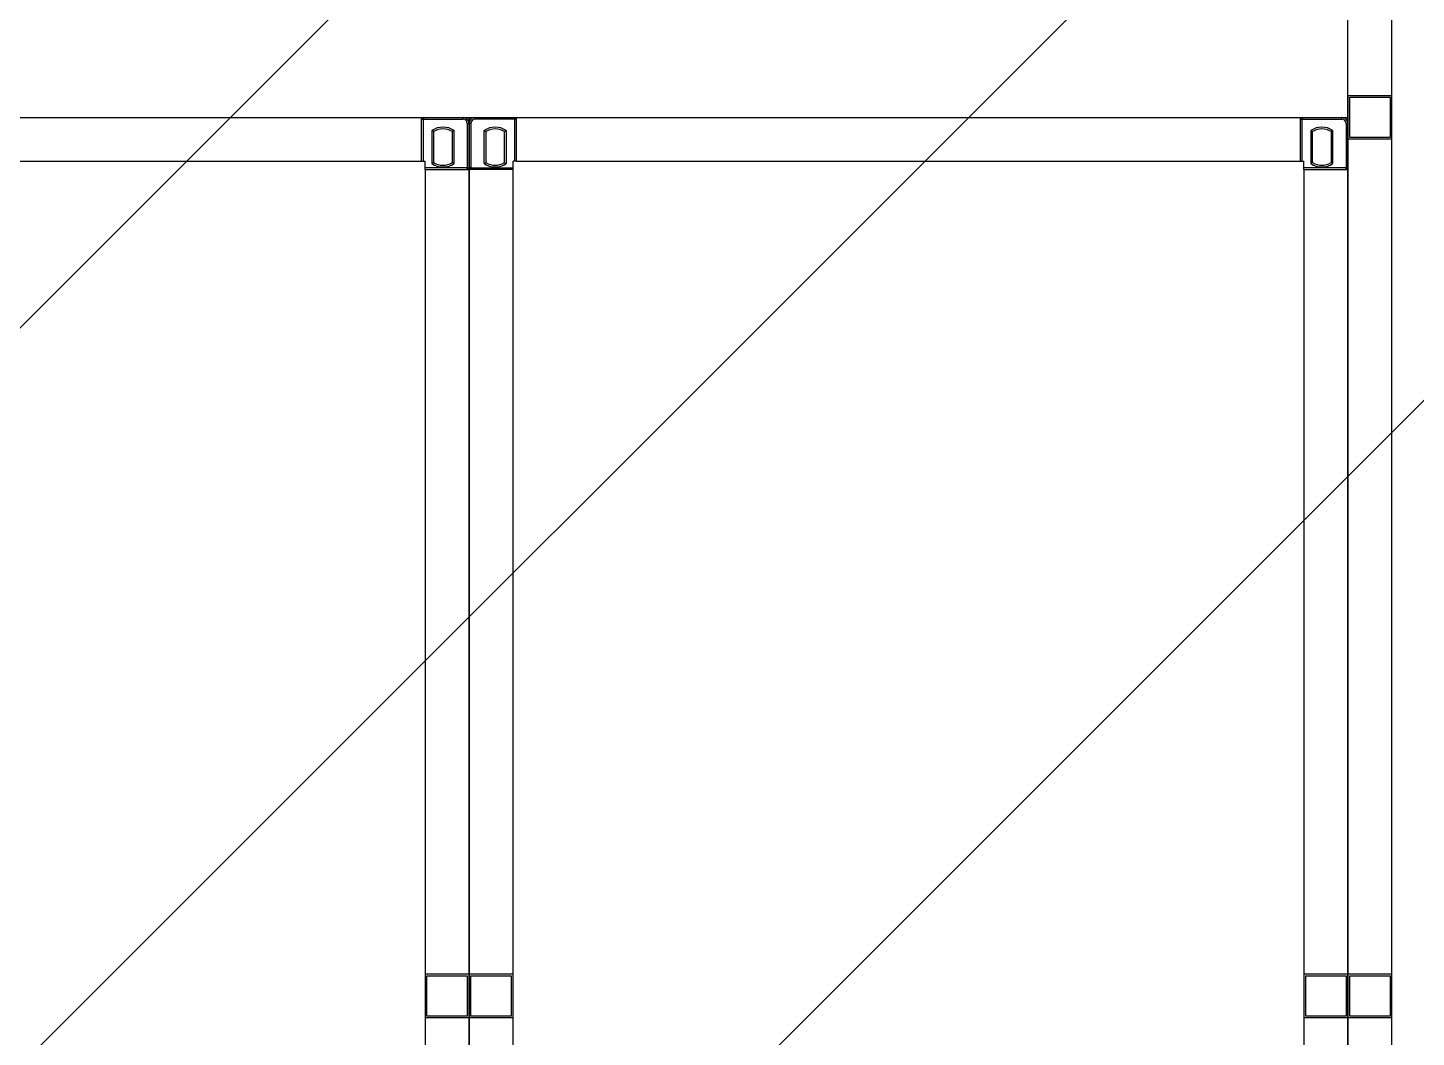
# Model space of a CAD drawing. Header units: millimetres. Extents: x 4133871 to 4440428, y -545651 to -495191.
# Drawn here: x 4276887.3 to 4277171.7, y -500011.5 to -499804.7 of the extents above; entities that cross this region are included whole.
import ezdxf

# ---------------------------------------------------------------- set-up
doc = ezdxf.new("R2010")
doc.units = ezdxf.units.MM
doc.header["$LTSCALE"] = 60
doc.layers.add('3', color=3, linetype='Continuous')

# ---------------------------------------------------------------- blocks, each defined once
blk = doc.blocks.new('KEY PLAN_NEW')
at = {"color": 253}
for p, q in [((-1280.862, -1428.384), (-1280.862, -1135.504)), ((-1283.862, -1190.444), (-1283.862, -1193.444)), ((-1283.862, -1190.444), (-1280.862, -1190.444)), ((-1280.862, -1193.444), (-1280.862, -1190.444)), ((-1283.742, -1193.324), (-1283.742, -1190.564)), ((-1283.742, -1190.564), (-1280.982, -1190.564)), ((-1280.982, -1190.564), (-1280.982, -1193.324)), ((-1280.982, -1190.564), (-1280.982, -1193.324)), ((-1280.982, -1193.324), (-1283.742, -1193.324)), ((-1280.862, -1193.444), (-1283.862, -1193.444)), ((-1400.622, -1194.944), (-1347.102, -1194.944)), ((-1347.102, -1194.944), (-1346.862, -1194.944)), ((-1346.862, -1195.504), (-1346.862, -1194.944)), ((-1340.622, -1194.944), (-1340.862, -1194.944)), ((-1340.862, -1195.504), (-1340.862, -1194.944)), ((-1340.622, -1194.944), (-1287.102, -1194.944)), ((-1287.102, -1194.944), (-1286.862, -1194.944)), ((-1286.862, -1195.504), (-1286.862, -1194.944)), ((-1346.862, -1195.504), (-1346.862, -1308.384)), ((-1340.862, -1308.384), (-1340.862, -1195.504)), ((-1286.862, -1195.504), (-1286.862, -1308.384)), ((-1346.862, -1250.444), (-1346.862, -1253.444)), ((-1346.862, -1250.444), (-1343.862, -1250.444)), ((-1346.742, -1253.324), (-1346.742, -1250.564)), ((-1346.742, -1250.564), (-1343.982, -1250.564)), ((-1343.982, -1250.564), (-1343.982, -1253.324)), ((-1343.982, -1250.564), (-1343.982, -1253.324)), ((-1343.862, -1253.444), (-1343.862, -1250.444)), ((-1343.862, -1250.444), (-1343.862, -1253.444)), ((-1343.862, -1250.444), (-1340.862, -1250.444)), ((-1343.742, -1253.324), (-1343.742, -1250.564)), ((-1343.742, -1250.564), (-1340.982, -1250.564)), ((-1340.982, -1250.564), (-1340.982, -1253.324)), ((-1340.982, -1250.564), (-1340.982, -1253.324)), ((-1340.862, -1253.444), (-1340.862, -1250.444)), ((-1286.862, -1250.444), (-1286.862, -1253.444)), ((-1286.862, -1250.444), (-1283.862, -1250.444)), ((-1286.742, -1253.324), (-1286.742, -1250.564)), ((-1286.742, -1250.564), (-1283.982, -1250.564)), ((-1283.982, -1250.564), (-1283.982, -1253.324)), ((-1283.982, -1250.564), (-1283.982, -1253.324)), ((-1283.862, -1250.444), (-1283.862, -1253.444)), ((-1283.862, -1250.444), (-1280.862, -1250.444)), ((-1283.862, -1253.444), (-1283.862, -1250.444)), ((-1283.742, -1253.324), (-1283.742, -1250.564)), ((-1283.742, -1250.564), (-1280.982, -1250.564)), ((-1280.982, -1250.564), (-1280.982, -1253.324)), ((-1280.982, -1250.564), (-1280.982, -1253.324)), ((-1280.862, -1253.444), (-1280.862, -1250.444)), ((-1343.862, -1253.444), (-1346.862, -1253.444)), ((-1343.982, -1253.324), (-1346.742, -1253.324)), ((-1340.862, -1253.444), (-1343.862, -1253.444)), ((-1340.982, -1253.324), (-1343.742, -1253.324)), ((-1283.862, -1253.444), (-1286.862, -1253.444)), ((-1283.982, -1253.324), (-1286.742, -1253.324)), ((-1280.862, -1253.444), (-1283.862, -1253.444)), ((-1280.982, -1253.324), (-1283.742, -1253.324))]:
    blk.add_line(p, q, dxfattribs=at)
at = {"color": 253, "linetype": 'Continuous'}
for p, q in [((-1347.102, -1194.944), (-1347.102, -1191.944)), ((-1347.102, -1192.064), (-1346.982, -1192.064)), ((-1346.982, -1191.944), (-1346.982, -1192.064)), ((-1346.982, -1194.944), (-1346.982, -1192.064)), ((-1346.982, -1192.064), (-1344.272, -1192.064)), ((-1344.272, -1192.064), (-1344.272, -1191.944)), ((-1343.982, -1192.064), (-1343.982, -1192.064)), ((-1343.982, -1192.064), (-1343.982, -1192.064)), ((-1343.982, -1192.354), (-1343.862, -1192.354)), ((-1343.982, -1192.354), (-1343.982, -1195.384)), ((-1343.742, -1192.354), (-1343.862, -1192.354)), ((-1343.742, -1192.064), (-1343.742, -1192.064)), ((-1343.742, -1192.064), (-1343.742, -1192.064)), ((-1343.742, -1192.354), (-1343.742, -1195.384)), ((-1343.452, -1192.064), (-1343.452, -1191.944)), ((-1340.742, -1192.064), (-1343.452, -1192.064)), ((-1340.742, -1191.944), (-1340.742, -1192.064)), ((-1340.622, -1192.064), (-1340.742, -1192.064)), ((-1340.742, -1194.944), (-1340.742, -1192.064)), ((-1340.622, -1194.944), (-1340.622, -1191.944)), ((-1287.102, -1194.944), (-1287.102, -1191.944)), ((-1287.102, -1192.064), (-1286.982, -1192.064)), ((-1286.982, -1191.944), (-1286.982, -1192.064)), ((-1286.982, -1194.944), (-1286.982, -1192.064)), ((-1286.982, -1192.064), (-1284.272, -1192.064)), ((-1284.272, -1192.064), (-1284.272, -1191.944)), ((-1283.982, -1192.064), (-1283.982, -1192.064)), ((-1283.982, -1192.064), (-1283.982, -1192.064)), ((-1283.982, -1192.354), (-1283.862, -1192.354)), ((-1283.982, -1192.354), (-1283.982, -1195.384)), ((-1346.397, -1192.842), (-1346.397, -1195.105)), ((-1346.277, -1195.039), (-1346.277, -1192.909)), ((-1345.007, -1192.909), (-1345.007, -1195.039)), ((-1344.887, -1195.105), (-1344.887, -1192.842)), ((-1342.837, -1195.105), (-1342.837, -1192.842)), ((-1342.717, -1192.909), (-1342.717, -1195.039)), ((-1341.447, -1195.039), (-1341.447, -1192.909)), ((-1341.327, -1192.842), (-1341.327, -1195.105)), ((-1286.397, -1192.842), (-1286.397, -1195.105)), ((-1286.277, -1195.039), (-1286.277, -1192.909)), ((-1285.007, -1192.909), (-1285.007, -1195.039)), ((-1284.887, -1195.105), (-1284.887, -1192.842)), ((-1343.982, -1195.384), (-1346.862, -1195.384)), ((-1346.862, -1195.504), (-1343.862, -1195.504)), ((-1343.982, -1195.504), (-1343.982, -1195.384)), ((-1343.982, -1195.384), (-1343.862, -1195.384)), ((-1343.742, -1195.384), (-1343.862, -1195.384)), ((-1340.862, -1195.504), (-1343.862, -1195.504)), ((-1343.742, -1195.504), (-1343.742, -1195.384)), ((-1343.742, -1195.384), (-1340.862, -1195.384)), ((-1283.982, -1195.384), (-1286.862, -1195.384)), ((-1286.862, -1195.504), (-1283.862, -1195.504)), ((-1283.982, -1195.504), (-1283.982, -1195.384)), ((-1283.982, -1195.384), (-1283.862, -1195.384))]:
    blk.add_line(p, q, dxfattribs=at)
at = {"color": 253}
for points in [[(-1283.862, -1131.944), (-1223.862, -1131.944), (-1223.862, -1431.944), (-1283.862, -1431.944)], [(-1403.862, -1191.944), (-1343.862, -1191.944), (-1343.862, -1311.944), (-1403.862, -1311.944)], [(-1343.862, -1191.944), (-1283.862, -1191.944), (-1283.862, -1311.944), (-1343.862, -1311.944)]]:
    blk.add_lwpolyline(points, close=True, dxfattribs=at)
at = {"color": 253, "linetype": 'Continuous'}
for centre, radius, start, end in [((-1346.982, -1192.064), 0.12, 90, 180), ((-1344.272, -1192.354), 0.41, 0, 90), ((-1344.272, -1192.354), 0.29, 0, 90), ((-1343.452, -1192.354), 0.41, 90, 180), ((-1343.452, -1192.354), 0.29, 90, 180), ((-1340.742, -1192.064), 0.12, 0, 90), ((-1286.982, -1192.064), 0.12, 90, 180), ((-1284.272, -1192.354), 0.41, 0, 90), ((-1284.272, -1192.354), 0.29, 0, 90), ((-1345.642, -1193.974), 1.36, 56.27916, 123.72084), ((-1345.642, -1193.974), 1.24, 59.1964, 120.8036), ((-1342.082, -1193.974), 1.36, 56.27916, 123.72084), ((-1342.082, -1193.974), 1.24, 59.1964, 120.8036), ((-1285.642, -1193.974), 1.36, 56.27916, 123.72084), ((-1285.642, -1193.974), 1.24, 59.1964, 120.8036), ((-1345.642, -1193.974), 1.36, 236.27916, 303.72084), ((-1345.642, -1193.974), 1.24, 239.1964, 300.8036), ((-1342.082, -1193.974), 1.36, 236.27916, 303.72084), ((-1342.082, -1193.974), 1.24, 239.1964, 300.8036), ((-1285.642, -1193.974), 1.36, 236.27916, 303.72084), ((-1285.642, -1193.974), 1.24, 239.1964, 300.8036), ((-1343.982, -1195.384), 0.12, 270, 0), ((-1343.742, -1195.384), 0.12, 180, 270), ((-1283.982, -1195.384), 0.12, 270, 0)]:
    blk.add_arc(centre, radius, start, end, dxfattribs=at)
for points, knots in [([(-1346.277, -1192.909), (-1346.277, -1192.908, 46), (-1346.278, -1192.908, 46), (-1346.279, -1192.908, 46), (-1346.28, -1192.907, 46), (-1346.28, -1192.907, 46), (-1346.281, -1192.906, 46), (-1346.281, -1192.906, 46), (-1346.282, -1192.906, 46), (-1346.282, -1192.905, 46), (-1346.284, -1192.904, 46), (-1346.285, -1192.904, 46), (-1346.289, -1192.902, 46), (-1346.291, -1192.901, 46), (-1346.294, -1192.899, 46), (-1346.295, -1192.898, 46), (-1346.296, -1192.898, 46), (-1346.297, -1192.897, 46), (-1346.298, -1192.897, 46), (-1346.299, -1192.896, 46), (-1346.301, -1192.895, 46), (-1346.304, -1192.893, 46), (-1346.309, -1192.89, 46), (-1346.312, -1192.889, 46), (-1346.316, -1192.886, 46), (-1346.318, -1192.886, 46), (-1346.32, -1192.884, 46), (-1346.32, -1192.884, 46), (-1346.322, -1192.883, 46), (-1346.323, -1192.883, 46), (-1346.327, -1192.881, 46), (-1346.33, -1192.879, 46), (-1346.336, -1192.875, 46), (-1346.339, -1192.873, 46), (-1346.346, -1192.87, 46), (-1346.35, -1192.868, 46), (-1346.354, -1192.866, 46), (-1346.355, -1192.865, 46), (-1346.357, -1192.864, 46), (-1346.358, -1192.864, 46), (-1346.36, -1192.862, 46), (-1346.362, -1192.861, 46), (-1346.367, -1192.858, 46), (-1346.371, -1192.856, 46), (-1346.378, -1192.852, 46), (-1346.382, -1192.85, 46), (-1346.387, -1192.847, 46), (-1346.389, -1192.846, 46), (-1346.392, -1192.845, 46), (-1346.394, -1192.844, 46), (-1346.395, -1192.843, 46), (-1346.396, -1192.843, 46), (-1346.396, -1192.843, 46), (-1346.397, -1192.842, 46)], [0, 0, 0, 0, 0.06206, 0.12459, 0.12459, 0.155854, 0.155854, 0.171487, 0.171487, 0.187119, 0.187119, 0.249648, 0.249648, 0.312178, 0.312178, 0.343442, 0.343442, 0.359075, 0.359075, 0.374707, 0.374707, 0.437236, 0.437236, 0.499766, 0.499766, 0.53103, 0.53103, 0.546663, 0.546663, 0.562295, 0.562295, 0.624824, 0.624824, 0.687353, 0.687353, 0.749883, 0.749883, 0.765515, 0.765515, 0.781147, 0.781147, 0.812412, 0.812412, 0.874941, 0.874941, 0.937471, 0.937471, 0.968735, 0.968735, 0.984368, 0.992184, 0.992184, 1, 1, 1, 1]), ([(-1344.887, -1192.842), (-1344.887, -1192.843, 46), (-1344.888, -1192.843, 46), (-1344.889, -1192.843, 46), (-1344.89, -1192.844, 46), (-1344.891, -1192.845, 46), (-1344.894, -1192.846, 46), (-1344.896, -1192.847, 46), (-1344.902, -1192.85, 46), (-1344.905, -1192.852, 46), (-1344.913, -1192.856, 46), (-1344.916, -1192.858, 46), (-1344.922, -1192.861, 46), (-1344.923, -1192.862, 46), (-1344.926, -1192.864, 46), (-1344.927, -1192.864, 46), (-1344.929, -1192.865, 46), (-1344.93, -1192.866, 46), (-1344.934, -1192.868, 46), (-1344.937, -1192.87, 46), (-1344.944, -1192.873, 46), (-1344.947, -1192.875, 46), (-1344.954, -1192.879, 46), (-1344.957, -1192.881, 46), (-1344.961, -1192.883, 46), (-1344.962, -1192.883, 46), (-1344.963, -1192.884, 46), (-1344.964, -1192.884, 46), (-1344.966, -1192.886, 46), (-1344.967, -1192.886, 46), (-1344.972, -1192.889, 46), (-1344.974, -1192.89, 46), (-1344.98, -1192.893, 46), (-1344.982, -1192.895, 46), (-1344.985, -1192.896, 46), (-1344.986, -1192.897, 46), (-1344.987, -1192.897, 46), (-1344.987, -1192.898, 46), (-1344.989, -1192.898, 46), (-1344.99, -1192.899, 46), (-1344.993, -1192.901, 46), (-1344.995, -1192.902, 46), (-1344.998, -1192.904, 46), (-1345, -1192.904, 46), (-1345.001, -1192.905, 46), (-1345.002, -1192.906, 46), (-1345.002, -1192.906, 46), (-1345.002, -1192.906, 46), (-1345.003, -1192.907, 46), (-1345.004, -1192.907, 46), (-1345.005, -1192.908, 46), (-1345.006, -1192.908, 46), (-1345.007, -1192.908, 46), (-1345.007, -1192.909, 46)], [0, 0, 0, 0, 0.00782, 0.00782, 0.015639, 0.031279, 0.031279, 0.062557, 0.062557, 0.125114, 0.125114, 0.187671, 0.187671, 0.21895, 0.21895, 0.234589, 0.234589, 0.250228, 0.250228, 0.312785, 0.312785, 0.375342, 0.375342, 0.437899, 0.437899, 0.453538, 0.453538, 0.469178, 0.469178, 0.500456, 0.500456, 0.563013, 0.563013, 0.62557, 0.62557, 0.641209, 0.641209, 0.656849, 0.656849, 0.688127, 0.688127, 0.750684, 0.750684, 0.813241, 0.813241, 0.828881, 0.828881, 0.84452, 0.84452, 0.875798, 0.875798, 0.938355, 1, 1, 1, 1]), ([(-1342.837, -1192.842), (-1342.836, -1192.843, 46), (-1342.836, -1192.843, 46), (-1342.835, -1192.843, 46), (-1342.834, -1192.844, 46), (-1342.832, -1192.845, 46), (-1342.829, -1192.846, 46), (-1342.827, -1192.847, 46), (-1342.822, -1192.85, 46), (-1342.818, -1192.852, 46), (-1342.811, -1192.856, 46), (-1342.807, -1192.858, 46), (-1342.802, -1192.861, 46), (-1342.8, -1192.862, 46), (-1342.798, -1192.864, 46), (-1342.797, -1192.864, 46), (-1342.795, -1192.865, 46), (-1342.794, -1192.866, 46), (-1342.79, -1192.868, 46), (-1342.786, -1192.87, 46), (-1342.779, -1192.873, 46), (-1342.776, -1192.875, 46), (-1342.77, -1192.879, 46), (-1342.767, -1192.881, 46), (-1342.763, -1192.883, 46), (-1342.762, -1192.883, 46), (-1342.76, -1192.884, 46), (-1342.76, -1192.884, 46), (-1342.758, -1192.886, 46), (-1342.756, -1192.886, 46), (-1342.752, -1192.889, 46), (-1342.749, -1192.89, 46), (-1342.744, -1192.893, 46), (-1342.741, -1192.895, 46), (-1342.739, -1192.896, 46), (-1342.738, -1192.897, 46), (-1342.737, -1192.897, 46), (-1342.736, -1192.898, 46), (-1342.735, -1192.898, 46), (-1342.734, -1192.899, 46), (-1342.731, -1192.901, 46), (-1342.729, -1192.902, 46), (-1342.725, -1192.904, 46), (-1342.724, -1192.904, 46), (-1342.722, -1192.905, 46), (-1342.722, -1192.906, 46), (-1342.721, -1192.906, 46), (-1342.721, -1192.906, 46), (-1342.72, -1192.907, 46), (-1342.72, -1192.907, 46), (-1342.719, -1192.908, 46), (-1342.718, -1192.908, 46), (-1342.717, -1192.908, 46), (-1342.717, -1192.909, 46)], [0, 0, 0, 0, 0.00782, 0.00782, 0.015639, 0.031279, 0.031279, 0.062557, 0.062557, 0.125114, 0.125114, 0.187671, 0.187671, 0.21895, 0.21895, 0.234589, 0.234589, 0.250228, 0.250228, 0.312785, 0.312785, 0.375342, 0.375342, 0.437899, 0.437899, 0.453538, 0.453538, 0.469178, 0.469178, 0.500456, 0.500456, 0.563013, 0.563013, 0.62557, 0.62557, 0.641209, 0.641209, 0.656849, 0.656849, 0.688127, 0.688127, 0.750684, 0.750684, 0.813241, 0.813241, 0.828881, 0.828881, 0.84452, 0.84452, 0.875798, 0.875798, 0.938355, 1, 1, 1, 1]), ([(-1341.447, -1192.909), (-1341.447, -1192.908, 46), (-1341.446, -1192.908, 46), (-1341.445, -1192.908, 46), (-1341.444, -1192.907, 46), (-1341.443, -1192.907, 46), (-1341.442, -1192.906, 46), (-1341.442, -1192.906, 46), (-1341.442, -1192.906, 46), (-1341.441, -1192.905, 46), (-1341.44, -1192.904, 46), (-1341.438, -1192.904, 46), (-1341.435, -1192.902, 46), (-1341.433, -1192.901, 46), (-1341.43, -1192.899, 46), (-1341.429, -1192.898, 46), (-1341.427, -1192.898, 46), (-1341.427, -1192.897, 46), (-1341.426, -1192.897, 46), (-1341.425, -1192.896, 46), (-1341.422, -1192.895, 46), (-1341.42, -1192.893, 46), (-1341.414, -1192.89, 46), (-1341.412, -1192.889, 46), (-1341.407, -1192.886, 46), (-1341.406, -1192.886, 46), (-1341.404, -1192.884, 46), (-1341.403, -1192.884, 46), (-1341.402, -1192.883, 46), (-1341.401, -1192.883, 46), (-1341.397, -1192.881, 46), (-1341.394, -1192.879, 46), (-1341.387, -1192.875, 46), (-1341.384, -1192.873, 46), (-1341.377, -1192.87, 46), (-1341.374, -1192.868, 46), (-1341.37, -1192.866, 46), (-1341.369, -1192.865, 46), (-1341.367, -1192.864, 46), (-1341.366, -1192.864, 46), (-1341.363, -1192.862, 46), (-1341.362, -1192.861, 46), (-1341.356, -1192.858, 46), (-1341.353, -1192.856, 46), (-1341.345, -1192.852, 46), (-1341.342, -1192.85, 46), (-1341.336, -1192.847, 46), (-1341.334, -1192.846, 46), (-1341.331, -1192.845, 46), (-1341.33, -1192.844, 46), (-1341.329, -1192.843, 46), (-1341.328, -1192.843, 46), (-1341.327, -1192.843, 46), (-1341.327, -1192.842, 46)], [0, 0, 0, 0, 0.06206, 0.12459, 0.12459, 0.155854, 0.155854, 0.171487, 0.171487, 0.187119, 0.187119, 0.249648, 0.249648, 0.312178, 0.312178, 0.343442, 0.343442, 0.359075, 0.359075, 0.374707, 0.374707, 0.437236, 0.437236, 0.499766, 0.499766, 0.53103, 0.53103, 0.546663, 0.546663, 0.562295, 0.562295, 0.624824, 0.624824, 0.687353, 0.687353, 0.749883, 0.749883, 0.765515, 0.765515, 0.781147, 0.781147, 0.812412, 0.812412, 0.874941, 0.874941, 0.937471, 0.937471, 0.968735, 0.968735, 0.984368, 0.992184, 0.992184, 1, 1, 1, 1]), ([(-1286.277, -1192.909), (-1286.277, -1192.908, 46), (-1286.278, -1192.908, 46), (-1286.279, -1192.908, 46), (-1286.28, -1192.907, 46), (-1286.28, -1192.907, 46), (-1286.281, -1192.906, 46), (-1286.281, -1192.906, 46), (-1286.282, -1192.906, 46), (-1286.282, -1192.905, 46), (-1286.284, -1192.904, 46), (-1286.285, -1192.904, 46), (-1286.289, -1192.902, 46), (-1286.291, -1192.901, 46), (-1286.294, -1192.899, 46), (-1286.295, -1192.898, 46), (-1286.296, -1192.898, 46), (-1286.297, -1192.897, 46), (-1286.298, -1192.897, 46), (-1286.299, -1192.896, 46), (-1286.301, -1192.895, 46), (-1286.304, -1192.893, 46), (-1286.309, -1192.89, 46), (-1286.312, -1192.889, 46), (-1286.316, -1192.886, 46), (-1286.318, -1192.886, 46), (-1286.32, -1192.884, 46), (-1286.32, -1192.884, 46), (-1286.322, -1192.883, 46), (-1286.323, -1192.883, 46), (-1286.327, -1192.881, 46), (-1286.33, -1192.879, 46), (-1286.336, -1192.875, 46), (-1286.339, -1192.873, 46), (-1286.346, -1192.87, 46), (-1286.35, -1192.868, 46), (-1286.354, -1192.866, 46), (-1286.355, -1192.865, 46), (-1286.357, -1192.864, 46), (-1286.358, -1192.864, 46), (-1286.36, -1192.862, 46), (-1286.362, -1192.861, 46), (-1286.367, -1192.858, 46), (-1286.371, -1192.856, 46), (-1286.378, -1192.852, 46), (-1286.382, -1192.85, 46), (-1286.387, -1192.847, 46), (-1286.389, -1192.846, 46), (-1286.392, -1192.845, 46), (-1286.394, -1192.844, 46), (-1286.395, -1192.843, 46), (-1286.396, -1192.843, 46), (-1286.396, -1192.843, 46), (-1286.397, -1192.842, 46)], [0, 0, 0, 0, 0.06206, 0.12459, 0.12459, 0.155854, 0.155854, 0.171487, 0.171487, 0.187119, 0.187119, 0.249648, 0.249648, 0.312178, 0.312178, 0.343442, 0.343442, 0.359075, 0.359075, 0.374707, 0.374707, 0.437236, 0.437236, 0.499766, 0.499766, 0.53103, 0.53103, 0.546663, 0.546663, 0.562295, 0.562295, 0.624824, 0.624824, 0.687353, 0.687353, 0.749883, 0.749883, 0.765515, 0.765515, 0.781147, 0.781147, 0.812412, 0.812412, 0.874941, 0.874941, 0.937471, 0.937471, 0.968735, 0.968735, 0.984368, 0.992184, 0.992184, 1, 1, 1, 1]), ([(-1284.887, -1192.842), (-1284.887, -1192.843, 46), (-1284.888, -1192.843, 46), (-1284.889, -1192.843, 46), (-1284.89, -1192.844, 46), (-1284.891, -1192.845, 46), (-1284.894, -1192.846, 46), (-1284.896, -1192.847, 46), (-1284.902, -1192.85, 46), (-1284.905, -1192.852, 46), (-1284.913, -1192.856, 46), (-1284.916, -1192.858, 46), (-1284.922, -1192.861, 46), (-1284.923, -1192.862, 46), (-1284.926, -1192.864, 46), (-1284.927, -1192.864, 46), (-1284.929, -1192.865, 46), (-1284.93, -1192.866, 46), (-1284.934, -1192.868, 46), (-1284.937, -1192.87, 46), (-1284.944, -1192.873, 46), (-1284.947, -1192.875, 46), (-1284.954, -1192.879, 46), (-1284.957, -1192.881, 46), (-1284.961, -1192.883, 46), (-1284.962, -1192.883, 46), (-1284.963, -1192.884, 46), (-1284.964, -1192.884, 46), (-1284.966, -1192.886, 46), (-1284.967, -1192.886, 46), (-1284.972, -1192.889, 46), (-1284.974, -1192.89, 46), (-1284.98, -1192.893, 46), (-1284.982, -1192.895, 46), (-1284.985, -1192.896, 46), (-1284.986, -1192.897, 46), (-1284.987, -1192.897, 46), (-1284.987, -1192.898, 46), (-1284.989, -1192.898, 46), (-1284.99, -1192.899, 46), (-1284.993, -1192.901, 46), (-1284.995, -1192.902, 46), (-1284.998, -1192.904, 46), (-1285, -1192.904, 46), (-1285.001, -1192.905, 46), (-1285.002, -1192.906, 46), (-1285.002, -1192.906, 46), (-1285.002, -1192.906, 46), (-1285.003, -1192.907, 46), (-1285.004, -1192.907, 46), (-1285.005, -1192.908, 46), (-1285.006, -1192.908, 46), (-1285.007, -1192.908, 46), (-1285.007, -1192.909, 46)], [0, 0, 0, 0, 0.00782, 0.00782, 0.015639, 0.031279, 0.031279, 0.062557, 0.062557, 0.125114, 0.125114, 0.187671, 0.187671, 0.21895, 0.21895, 0.234589, 0.234589, 0.250228, 0.250228, 0.312785, 0.312785, 0.375342, 0.375342, 0.437899, 0.437899, 0.453538, 0.453538, 0.469178, 0.469178, 0.500456, 0.500456, 0.563013, 0.563013, 0.62557, 0.62557, 0.641209, 0.641209, 0.656849, 0.656849, 0.688127, 0.688127, 0.750684, 0.750684, 0.813241, 0.813241, 0.828881, 0.828881, 0.84452, 0.84452, 0.875798, 0.875798, 0.938355, 1, 1, 1, 1]), ([(-1346.277, -1195.039), (-1346.277, -1195.039, 46), (-1346.278, -1195.039, 46), (-1346.279, -1195.04, 46), (-1346.28, -1195.04, 46), (-1346.28, -1195.041, 46), (-1346.281, -1195.041, 46), (-1346.281, -1195.041, 46), (-1346.282, -1195.042, 46), (-1346.282, -1195.042, 46), (-1346.284, -1195.043, 46), (-1346.285, -1195.044, 46), (-1346.289, -1195.045, 46), (-1346.291, -1195.046, 46), (-1346.294, -1195.048, 46), (-1346.295, -1195.049, 46), (-1346.296, -1195.05, 46), (-1346.297, -1195.05, 46), (-1346.298, -1195.051, 46), (-1346.299, -1195.051, 46), (-1346.301, -1195.053, 46), (-1346.304, -1195.054, 46), (-1346.309, -1195.057, 46), (-1346.312, -1195.058, 46), (-1346.316, -1195.061, 46), (-1346.318, -1195.062, 46), (-1346.32, -1195.063, 46), (-1346.32, -1195.063, 46), (-1346.322, -1195.064, 46), (-1346.323, -1195.064, 46), (-1346.327, -1195.067, 46), (-1346.33, -1195.068, 46), (-1346.336, -1195.072, 46), (-1346.339, -1195.074, 46), (-1346.346, -1195.077, 46), (-1346.35, -1195.079, 46), (-1346.354, -1195.082, 46), (-1346.355, -1195.082, 46), (-1346.357, -1195.083, 46), (-1346.358, -1195.084, 46), (-1346.36, -1195.085, 46), (-1346.362, -1195.086, 46), (-1346.367, -1195.089, 46), (-1346.371, -1195.091, 46), (-1346.378, -1195.095, 46), (-1346.382, -1195.097, 46), (-1346.387, -1195.1, 46), (-1346.389, -1195.101, 46), (-1346.392, -1195.102, 46), (-1346.394, -1195.103, 46), (-1346.395, -1195.104, 46), (-1346.396, -1195.104, 46), (-1346.396, -1195.105, 46), (-1346.397, -1195.105, 46)], [0, 0, 0, 0, 0.06206, 0.12459, 0.12459, 0.155854, 0.155854, 0.171487, 0.171487, 0.187119, 0.187119, 0.249648, 0.249648, 0.312178, 0.312178, 0.343442, 0.343442, 0.359075, 0.359075, 0.374707, 0.374707, 0.437236, 0.437236, 0.499766, 0.499766, 0.53103, 0.53103, 0.546663, 0.546663, 0.562295, 0.562295, 0.624824, 0.624824, 0.687353, 0.687353, 0.749883, 0.749883, 0.765515, 0.765515, 0.781147, 0.781147, 0.812412, 0.812412, 0.874941, 0.874941, 0.937471, 0.937471, 0.968735, 0.968735, 0.984368, 0.992184, 0.992184, 1, 1, 1, 1]), ([(-1344.887, -1195.105), (-1344.887, -1195.105, 46), (-1344.888, -1195.104, 46), (-1344.889, -1195.104, 46), (-1344.89, -1195.103, 46), (-1344.891, -1195.102, 46), (-1344.894, -1195.101, 46), (-1344.896, -1195.1, 46), (-1344.902, -1195.097, 46), (-1344.905, -1195.095, 46), (-1344.913, -1195.091, 46), (-1344.916, -1195.089, 46), (-1344.922, -1195.086, 46), (-1344.923, -1195.085, 46), (-1344.926, -1195.084, 46), (-1344.927, -1195.083, 46), (-1344.929, -1195.082, 46), (-1344.93, -1195.082, 46), (-1344.934, -1195.079, 46), (-1344.937, -1195.077, 46), (-1344.944, -1195.074, 46), (-1344.947, -1195.072, 46), (-1344.954, -1195.068, 46), (-1344.957, -1195.067, 46), (-1344.961, -1195.064, 46), (-1344.962, -1195.064, 46), (-1344.963, -1195.063, 46), (-1344.964, -1195.063, 46), (-1344.966, -1195.062, 46), (-1344.967, -1195.061, 46), (-1344.972, -1195.058, 46), (-1344.974, -1195.057, 46), (-1344.98, -1195.054, 46), (-1344.982, -1195.053, 46), (-1344.985, -1195.051, 46), (-1344.986, -1195.051, 46), (-1344.987, -1195.05, 46), (-1344.987, -1195.05, 46), (-1344.989, -1195.049, 46), (-1344.99, -1195.048, 46), (-1344.993, -1195.046, 46), (-1344.995, -1195.045, 46), (-1344.998, -1195.044, 46), (-1345, -1195.043, 46), (-1345.001, -1195.042, 46), (-1345.002, -1195.042, 46), (-1345.002, -1195.041, 46), (-1345.002, -1195.041, 46), (-1345.003, -1195.041, 46), (-1345.004, -1195.04, 46), (-1345.005, -1195.04, 46), (-1345.006, -1195.039, 46), (-1345.007, -1195.039, 46), (-1345.007, -1195.039, 46)], [0, 0, 0, 0, 0.00782, 0.00782, 0.015639, 0.031279, 0.031279, 0.062557, 0.062557, 0.125114, 0.125114, 0.187671, 0.187671, 0.21895, 0.21895, 0.234589, 0.234589, 0.250228, 0.250228, 0.312785, 0.312785, 0.375342, 0.375342, 0.437899, 0.437899, 0.453538, 0.453538, 0.469178, 0.469178, 0.500456, 0.500456, 0.563013, 0.563013, 0.62557, 0.62557, 0.641209, 0.641209, 0.656849, 0.656849, 0.688127, 0.688127, 0.750684, 0.750684, 0.813241, 0.813241, 0.828881, 0.828881, 0.84452, 0.84452, 0.875798, 0.875798, 0.938355, 1, 1, 1, 1]), ([(-1342.837, -1195.105), (-1342.836, -1195.105, 46), (-1342.836, -1195.104, 46), (-1342.835, -1195.104, 46), (-1342.834, -1195.103, 46), (-1342.832, -1195.102, 46), (-1342.829, -1195.101, 46), (-1342.827, -1195.1, 46), (-1342.822, -1195.097, 46), (-1342.818, -1195.095, 46), (-1342.811, -1195.091, 46), (-1342.807, -1195.089, 46), (-1342.802, -1195.086, 46), (-1342.8, -1195.085, 46), (-1342.798, -1195.084, 46), (-1342.797, -1195.083, 46), (-1342.795, -1195.082, 46), (-1342.794, -1195.082, 46), (-1342.79, -1195.079, 46), (-1342.786, -1195.077, 46), (-1342.779, -1195.074, 46), (-1342.776, -1195.072, 46), (-1342.77, -1195.068, 46), (-1342.767, -1195.067, 46), (-1342.763, -1195.064, 46), (-1342.762, -1195.064, 46), (-1342.76, -1195.063, 46), (-1342.76, -1195.063, 46), (-1342.758, -1195.062, 46), (-1342.756, -1195.061, 46), (-1342.752, -1195.058, 46), (-1342.749, -1195.057, 46), (-1342.744, -1195.054, 46), (-1342.741, -1195.053, 46), (-1342.739, -1195.051, 46), (-1342.738, -1195.051, 46), (-1342.737, -1195.05, 46), (-1342.736, -1195.05, 46), (-1342.735, -1195.049, 46), (-1342.734, -1195.048, 46), (-1342.731, -1195.046, 46), (-1342.729, -1195.045, 46), (-1342.725, -1195.044, 46), (-1342.724, -1195.043, 46), (-1342.722, -1195.042, 46), (-1342.722, -1195.042, 46), (-1342.721, -1195.041, 46), (-1342.721, -1195.041, 46), (-1342.72, -1195.041, 46), (-1342.72, -1195.04, 46), (-1342.719, -1195.04, 46), (-1342.718, -1195.039, 46), (-1342.717, -1195.039, 46), (-1342.717, -1195.039, 46)], [0, 0, 0, 0, 0.00782, 0.00782, 0.015639, 0.031279, 0.031279, 0.062557, 0.062557, 0.125114, 0.125114, 0.187671, 0.187671, 0.21895, 0.21895, 0.234589, 0.234589, 0.250228, 0.250228, 0.312785, 0.312785, 0.375342, 0.375342, 0.437899, 0.437899, 0.453538, 0.453538, 0.469178, 0.469178, 0.500456, 0.500456, 0.563013, 0.563013, 0.62557, 0.62557, 0.641209, 0.641209, 0.656849, 0.656849, 0.688127, 0.688127, 0.750684, 0.750684, 0.813241, 0.813241, 0.828881, 0.828881, 0.84452, 0.84452, 0.875798, 0.875798, 0.938355, 1, 1, 1, 1]), ([(-1341.447, -1195.039), (-1341.447, -1195.039, 46), (-1341.446, -1195.039, 46), (-1341.445, -1195.04, 46), (-1341.444, -1195.04, 46), (-1341.443, -1195.041, 46), (-1341.442, -1195.041, 46), (-1341.442, -1195.041, 46), (-1341.442, -1195.042, 46), (-1341.441, -1195.042, 46), (-1341.44, -1195.043, 46), (-1341.438, -1195.044, 46), (-1341.435, -1195.045, 46), (-1341.433, -1195.046, 46), (-1341.43, -1195.048, 46), (-1341.429, -1195.049, 46), (-1341.427, -1195.05, 46), (-1341.427, -1195.05, 46), (-1341.426, -1195.051, 46), (-1341.425, -1195.051, 46), (-1341.422, -1195.053, 46), (-1341.42, -1195.054, 46), (-1341.414, -1195.057, 46), (-1341.412, -1195.058, 46), (-1341.407, -1195.061, 46), (-1341.406, -1195.062, 46), (-1341.404, -1195.063, 46), (-1341.403, -1195.063, 46), (-1341.402, -1195.064, 46), (-1341.401, -1195.064, 46), (-1341.397, -1195.067, 46), (-1341.394, -1195.068, 46), (-1341.387, -1195.072, 46), (-1341.384, -1195.074, 46), (-1341.377, -1195.077, 46), (-1341.374, -1195.079, 46), (-1341.37, -1195.082, 46), (-1341.369, -1195.082, 46), (-1341.367, -1195.083, 46), (-1341.366, -1195.084, 46), (-1341.363, -1195.085, 46), (-1341.362, -1195.086, 46), (-1341.356, -1195.089, 46), (-1341.353, -1195.091, 46), (-1341.345, -1195.095, 46), (-1341.342, -1195.097, 46), (-1341.336, -1195.1, 46), (-1341.334, -1195.101, 46), (-1341.331, -1195.102, 46), (-1341.33, -1195.103, 46), (-1341.329, -1195.104, 46), (-1341.328, -1195.104, 46), (-1341.327, -1195.105, 46), (-1341.327, -1195.105, 46)], [0, 0, 0, 0, 0.06206, 0.12459, 0.12459, 0.155854, 0.155854, 0.171487, 0.171487, 0.187119, 0.187119, 0.249648, 0.249648, 0.312178, 0.312178, 0.343442, 0.343442, 0.359075, 0.359075, 0.374707, 0.374707, 0.437236, 0.437236, 0.499766, 0.499766, 0.53103, 0.53103, 0.546663, 0.546663, 0.562295, 0.562295, 0.624824, 0.624824, 0.687353, 0.687353, 0.749883, 0.749883, 0.765515, 0.765515, 0.781147, 0.781147, 0.812412, 0.812412, 0.874941, 0.874941, 0.937471, 0.937471, 0.968735, 0.968735, 0.984368, 0.992184, 0.992184, 1, 1, 1, 1]), ([(-1286.277, -1195.039), (-1286.277, -1195.039, 46), (-1286.278, -1195.039, 46), (-1286.279, -1195.04, 46), (-1286.28, -1195.04, 46), (-1286.28, -1195.041, 46), (-1286.281, -1195.041, 46), (-1286.281, -1195.041, 46), (-1286.282, -1195.042, 46), (-1286.282, -1195.042, 46), (-1286.284, -1195.043, 46), (-1286.285, -1195.044, 46), (-1286.289, -1195.045, 46), (-1286.291, -1195.046, 46), (-1286.294, -1195.048, 46), (-1286.295, -1195.049, 46), (-1286.296, -1195.05, 46), (-1286.297, -1195.05, 46), (-1286.298, -1195.051, 46), (-1286.299, -1195.051, 46), (-1286.301, -1195.053, 46), (-1286.304, -1195.054, 46), (-1286.309, -1195.057, 46), (-1286.312, -1195.058, 46), (-1286.316, -1195.061, 46), (-1286.318, -1195.062, 46), (-1286.32, -1195.063, 46), (-1286.32, -1195.063, 46), (-1286.322, -1195.064, 46), (-1286.323, -1195.064, 46), (-1286.327, -1195.067, 46), (-1286.33, -1195.068, 46), (-1286.336, -1195.072, 46), (-1286.339, -1195.074, 46), (-1286.346, -1195.077, 46), (-1286.35, -1195.079, 46), (-1286.354, -1195.082, 46), (-1286.355, -1195.082, 46), (-1286.357, -1195.083, 46), (-1286.358, -1195.084, 46), (-1286.36, -1195.085, 46), (-1286.362, -1195.086, 46), (-1286.367, -1195.089, 46), (-1286.371, -1195.091, 46), (-1286.378, -1195.095, 46), (-1286.382, -1195.097, 46), (-1286.387, -1195.1, 46), (-1286.389, -1195.101, 46), (-1286.392, -1195.102, 46), (-1286.394, -1195.103, 46), (-1286.395, -1195.104, 46), (-1286.396, -1195.104, 46), (-1286.396, -1195.105, 46), (-1286.397, -1195.105, 46)], [0, 0, 0, 0, 0.06206, 0.12459, 0.12459, 0.155854, 0.155854, 0.171487, 0.171487, 0.187119, 0.187119, 0.249648, 0.249648, 0.312178, 0.312178, 0.343442, 0.343442, 0.359075, 0.359075, 0.374707, 0.374707, 0.437236, 0.437236, 0.499766, 0.499766, 0.53103, 0.53103, 0.546663, 0.546663, 0.562295, 0.562295, 0.624824, 0.624824, 0.687353, 0.687353, 0.749883, 0.749883, 0.765515, 0.765515, 0.781147, 0.781147, 0.812412, 0.812412, 0.874941, 0.874941, 0.937471, 0.937471, 0.968735, 0.968735, 0.984368, 0.992184, 0.992184, 1, 1, 1, 1]), ([(-1284.887, -1195.105), (-1284.887, -1195.105, 46), (-1284.888, -1195.104, 46), (-1284.889, -1195.104, 46), (-1284.89, -1195.103, 46), (-1284.891, -1195.102, 46), (-1284.894, -1195.101, 46), (-1284.896, -1195.1, 46), (-1284.902, -1195.097, 46), (-1284.905, -1195.095, 46), (-1284.913, -1195.091, 46), (-1284.916, -1195.089, 46), (-1284.922, -1195.086, 46), (-1284.923, -1195.085, 46), (-1284.926, -1195.084, 46), (-1284.927, -1195.083, 46), (-1284.929, -1195.082, 46), (-1284.93, -1195.082, 46), (-1284.934, -1195.079, 46), (-1284.937, -1195.077, 46), (-1284.944, -1195.074, 46), (-1284.947, -1195.072, 46), (-1284.954, -1195.068, 46), (-1284.957, -1195.067, 46), (-1284.961, -1195.064, 46), (-1284.962, -1195.064, 46), (-1284.963, -1195.063, 46), (-1284.964, -1195.063, 46), (-1284.966, -1195.062, 46), (-1284.967, -1195.061, 46), (-1284.972, -1195.058, 46), (-1284.974, -1195.057, 46), (-1284.98, -1195.054, 46), (-1284.982, -1195.053, 46), (-1284.985, -1195.051, 46), (-1284.986, -1195.051, 46), (-1284.987, -1195.05, 46), (-1284.987, -1195.05, 46), (-1284.989, -1195.049, 46), (-1284.99, -1195.048, 46), (-1284.993, -1195.046, 46), (-1284.995, -1195.045, 46), (-1284.998, -1195.044, 46), (-1285, -1195.043, 46), (-1285.001, -1195.042, 46), (-1285.002, -1195.042, 46), (-1285.002, -1195.041, 46), (-1285.002, -1195.041, 46), (-1285.003, -1195.041, 46), (-1285.004, -1195.04, 46), (-1285.005, -1195.04, 46), (-1285.006, -1195.039, 46), (-1285.007, -1195.039, 46), (-1285.007, -1195.039, 46)], [0, 0, 0, 0, 0.00782, 0.00782, 0.015639, 0.031279, 0.031279, 0.062557, 0.062557, 0.125114, 0.125114, 0.187671, 0.187671, 0.21895, 0.21895, 0.234589, 0.234589, 0.250228, 0.250228, 0.312785, 0.312785, 0.375342, 0.375342, 0.437899, 0.437899, 0.453538, 0.453538, 0.469178, 0.469178, 0.500456, 0.500456, 0.563013, 0.563013, 0.62557, 0.62557, 0.641209, 0.641209, 0.656849, 0.656849, 0.688127, 0.688127, 0.750684, 0.750684, 0.813241, 0.813241, 0.828881, 0.828881, 0.84452, 0.84452, 0.875798, 0.875798, 0.938355, 1, 1, 1, 1])]:
    blk.add_open_spline(points, degree=3, knots=knots, dxfattribs=at)

msp = doc.modelspace()

# ---------------------------------------------------------------- hatches: boundary and pattern name
at = {"layer": '3'}
h = msp.add_hatch(dxfattribs=at)
h.set_pattern_fill('ANSI31', color=256, scale=855.36)
h.set_pattern_definition([(45, (64725.06, -107751.94), (-75.603857, 75.603857), [])])
h.paths.add_polyline_path([(4276337.71, -500083.05), (4276517.71, -500083.05), (4276517.71, -499723.05), (4277057.71, -499723.05), (4277057.71, -499543.05), (4278157.71, -499543.05), (4278157.71, -499665.45), (4278998.07, -499665.45), (4278998.07, -500263.05), (4279057.71, -500263.05), (4279057.71, -501723.05), (4277806.71, -501723.05), (4277806.71, -501727.55), (4277797.71, -501727.55), (4277797.71, -501903.05), (4277237.71, -501903.05), (4277237.71, -501543.05), (4276877.71, -501543.05), (4276877.71, -501183.05), (4276517.71, -501183.05), (4276517.71, -500823.05), (4275977.71, -500823.05), (4275977.71, -500443.05), (4276337.71, -500443.05)])

# ---------------------------------------------------------------- block references
at = {"xscale": 3, "yscale": 3, "zscale": 3}
msp.add_blockref('KEY PLAN_NEW', (4281009.3, -496247.22), dxfattribs=at)

doc.saveas('drawing.dxf')
